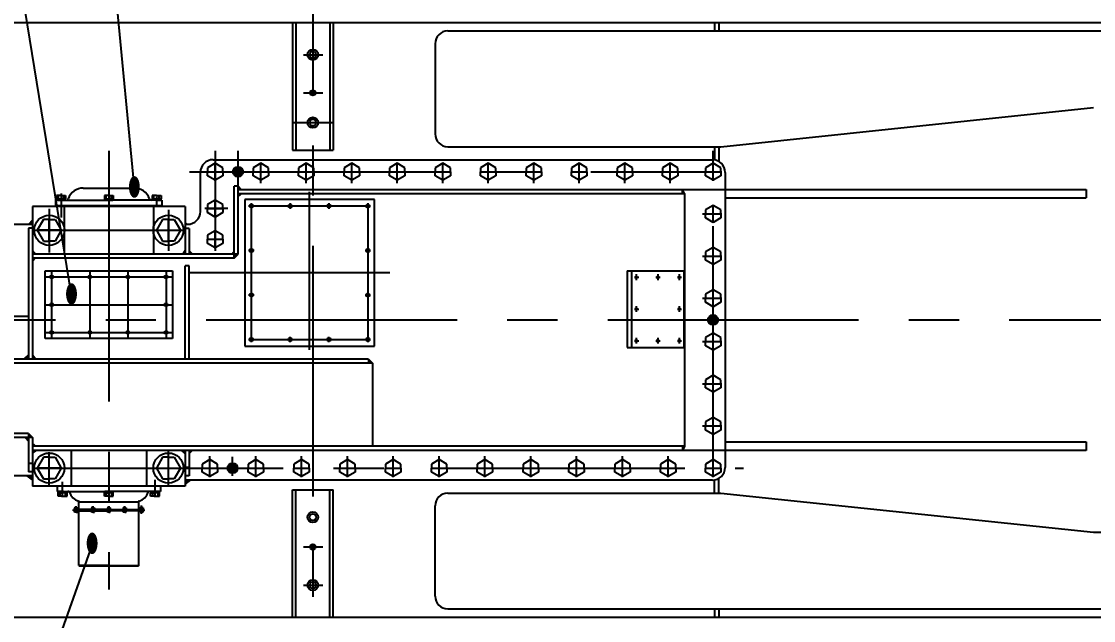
# Model space of a CAD drawing. Header units: millimetres. Extents: x -44903 to -2851, y -697 to 17820.
# Drawn here: x -34604 to -31400, y 6426 to 8217 of the extents above; entities that cross this region are included whole.
import ezdxf
from ezdxf.enums import TextEntityAlignment as Align

# ---------------------------------------------------------------- set-up
doc = ezdxf.new("R2010")
doc.units = ezdxf.units.MM
doc.header["$LTSCALE"] = 600
doc.linetypes.add('G', pattern=[2, 1.25, -0.25, 0.25, -0.25])
for name, color, linetype in [('01', 7, 'Continuous'), ('02', 1, 'Continuous'), ('05', 142, 'G'), ('08', 1, 'Continuous')]:
    doc.layers.add(name, color=color, linetype=linetype)
doc.styles.get("Standard").update_dxf_attribs({"font": 'isocp', "width": 0.707, "bigfont": 'intecad.shx'})
doc.dimstyles.new('INTE', dxfattribs={"dimscale": 60, "dimtxt": 3.5, "dimasz": 3, "dimexe": 3, "dimexo": 0, "dimgap": 1, "dimtad": 1, "dimdec": 3, "dimdsep": 46, "dimtxsty": 'Standard', "dimcen": 0, "dimclrd": 1, "dimclre": 1, "dimclrt": 3, "dimaunit": 1, "dimadec": 0, "dimazin": 0, "dimtfac": 1, "dimtdec": 3, "dimtmove": 0, "dimatfit": 0, "dimfxl": 1, "dimarcsym": 0})

# ---------------------------------------------------------------- blocks, each defined once
blk = doc.blocks.new('*D92')
at = {"layer": '08', "color": 1, "lineweight": -2}
for p, q in [((-40743.2, 6807.1), (-40743.2, 11299.3)), ((-23065.2, 8334.9), (-23065.2, 11299.3)), ((-40563.2, 11119.3), (-23245.2, 11119.3))]:
    blk.add_line(p, q, dxfattribs=at)
at = {"layer": '08', "color": 1}
for points in [[(-40563.2, 11149.3), (-40563.2, 11089.3), (-40743.2, 11119.3)], [(-23245.2, 11149.3), (-23245.2, 11089.3), (-23065.2, 11119.3)]]:
    blk.add_solid(points, dxfattribs=at)
at = {"layer": 'DEFPOINTS', "color": 0}
for p in [(-23065.2, 11119.3), (-23065.2, 8334.9), (-40743.2, 6807.1)]:
    blk.add_point(p, dxfattribs=at)
at = {"layer": '08', "color": 3, "insert": (-32007.2, 11284.3), "char_height": 210, "attachment_point": 5}
blk.add_mtext('17678%%P0.5', dxfattribs=at)
blk = doc.blocks.new('*U2')
at = {"layer": '01'}
for p, q in [((0, 13.3), (-23, 0)), ((-23, 0), (-23, -12.1)), ((23, 0), (0, 13.3)), ((23, -12.1), (23, 0)), ((-23, -24.3), (-23, -12.1)), ((0, -37.5), (-23, -24.3)), ((23, -24.3), (0, -37.5)), ((23, -12.1), (23, -24.3))]:
    blk.add_line(p, q, dxfattribs=at)
at = {"layer": '05'}
for p, q in [((0, -39.3), (0, 14.7)), ((-24.9, -12.1), (24.3, -12.1))]:
    blk.add_line(p, q, dxfattribs=at)
blk = doc.blocks.new('*U4')
at = {"layer": '01'}
for p, q in [((0, 36), (-32.5, 17.2)), ((32.5, 17.2), (0, 36)), ((-32.5, 17.2), (-32.5, 0)), ((-32.5, -17.2), (-32.5, 0)), ((32.5, 0), (32.5, 17.2)), ((32.5, 0), (32.5, -17.2)), ((0, -36), (-32.5, -17.2)), ((32.5, -17.2), (0, -36))]:
    blk.add_line(p, q, dxfattribs=at)
at = {"layer": '05'}
for p, q in [((0, -37.8), (0, 37.4)), ((-34.4, 0), (33.8, 0))]:
    blk.add_line(p, q, dxfattribs=at)
blk = doc.blocks.new('*U199')
at = {"layer": '01'}
for p, q in [((-12.2, 4.1), (-12.2, 0)), ((0, 4.1), (-12.2, 4.1)), ((-12.2, 0), (0, 0)), ((0, 0), (-2.4, 4.1)), ((0, 4.1), (2.4, 0)), ((0, 4.1), (12.2, 4.1)), ((12.2, 0), (0, 0)), ((12.2, 4.1), (12.2, 0))]:
    blk.add_line(p, q, dxfattribs=at)
at = {"layer": '05'}
blk.add_line((0, 6.2), (0, -2.1), dxfattribs=at)
blk = doc.blocks.new('*U198')
at = {"layer": '01'}
for p, q in [((-12.2, 4.1), (-12.2, 0)), ((0, 4.1), (-12.2, 4.1)), ((-12.2, 0), (0, 0)), ((0, 0), (-2.4, 4.1)), ((0, 4.1), (2.4, 0)), ((0, 4.1), (12.2, 4.1)), ((12.2, 0), (0, 0)), ((12.2, 4.1), (12.2, 0))]:
    blk.add_line(p, q, dxfattribs=at)
at = {"layer": '05'}
blk.add_line((0, 6.2), (0, -2.1), dxfattribs=at)

msp = doc.modelspace()

# ---------------------------------------------------------------- hatches: boundary and pattern name
at = {"layer": '01'}
h = msp.add_hatch(color=256, dxfattribs=at)
h.paths.add_polyline_path([(-33956.8044, 7767.969), (-33971.8044, 7767.969, 0.414213562), (-33956.8044, 7752.969)])
h.paths.add_polyline_path([(-33956.8044, 7782.969, 0.414213562), (-33971.8044, 7767.969), (-33956.8044, 7767.969)])
h.paths.add_polyline_path([(-33956.8044, 7782.969), (-33956.8044, 7767.969), (-33941.8044, 7767.969, 0.414213562)])
h.paths.add_polyline_path([(-33941.8044, 7767.969), (-33956.8044, 7767.969), (-33956.8044, 7752.969, 0.414213562)])
h = msp.add_hatch(color=256, dxfattribs=at)
h.paths.add_polyline_path([(-33956.3044, 7724.969), (-33956.3044, 7714.9305, -0.019252163), (-33955.3044, 7714.969), (-33947.1238, 7714.969)])
h.paths.add_polyline_path([(-33946.6919, 7702.969), (-33956.3044, 7702.969), (-33956.3044, 7695.2087)])
for points in [[(-32627.8044, 7702.969), (-32621.8055, 7702.969), (-32627.8044, 7714.969)], [(-34571.3044, 7623.2304), (-34582.4151, 7610.969), (-34571.3044, 7610.969)], [(-34114.3044, 7616.5278), (-34114.3044, 7610.969), (-34109.5273, 7610.969)], [(-33566.6569, 7207.969), (-33566.6569, 7195.969), (-33554.8852, 7195.969)], [(-32627.8044, 6934.969), (-32627.8044, 6946.969), (-32621.8055, 6946.969)], [(-34586.657, 6858.969), (-34571.3044, 6858.969), (-34571.3044, 6847.099)], [(-34098.9518, 6845.969), (-34114.3044, 6845.969), (-34114.3044, 6834.099)], [(-34432.8044, 6590.9189), (-34430.8044, 6588.9189), (-34430.8044, 6590.9189)], [(-34254.8044, 6588.9189), (-34252.8044, 6590.9189), (-34254.8044, 6590.9189)]]:
    msp.add_hatch(color=256, dxfattribs=at).paths.add_polyline_path(points)
h = msp.add_hatch(color=256, dxfattribs=at)
h.paths.add_polyline_path([(-34562.7824, 7509.969), (-34571.3044, 7509.969), (-34571.3044, 7500.6246)])
h.paths.add_polyline_path([(-34571.3044, 7532.4291), (-34571.3044, 7521.969), (-34562.4904, 7521.969)])
h = msp.add_hatch(color=256, dxfattribs=at)
h.paths.add_polyline_path([(-34114.3044, 7532.8631), (-34121.5062, 7521.969), (-34114.3044, 7521.969)])
h.paths.add_polyline_path([(-34102.3044, 7531.7469), (-34102.3044, 7521.969), (-34092.8389, 7521.969)])
h = msp.add_hatch(color=256, dxfattribs=at)
h.paths.add_polyline_path([(-33968.3044, 7521.969), (-33968.3044, 7509.969), (-33956.3044, 7521.969)])
h.paths.add_polyline_path([(-33968.3044, 7530.0163), (-33974.369, 7521.969), (-33968.3044, 7521.969)])
h = msp.add_hatch(color=256, dxfattribs=at)
h.paths.add_polyline_path([(-32537.062, 7324.969), (-32552.062, 7324.969, 0.414213562), (-32537.062, 7309.969)])
h.paths.add_polyline_path([(-32537.062, 7339.969, 0.414213562), (-32552.062, 7324.969), (-32537.062, 7324.969)])
h.paths.add_polyline_path([(-32537.062, 7339.969), (-32537.062, 7324.969), (-32522.062, 7324.969, 0.414213562)])
h.paths.add_polyline_path([(-32522.062, 7324.969), (-32537.062, 7324.969), (-32537.062, 7309.969, 0.414213562)])
h = msp.add_hatch(color=256, dxfattribs=at)
h.paths.add_polyline_path([(-34583.3044, 7220.3257), (-34596.9858, 7207.969), (-34583.3044, 7207.969)])
h.paths.add_polyline_path([(-34571.3044, 7220.3257), (-34571.3044, 7207.969), (-34560.9942, 7207.969)])
h = msp.add_hatch(color=256, dxfattribs=at)
h.paths.add_polyline_path([(-34583.3044, 6972.969), (-34592.6079, 6972.969), (-34583.3044, 6962.2686)])
h.paths.add_polyline_path([(-34583.3044, 6984.969), (-34583.3044, 6972.969), (-34571.3044, 6972.969)])
h = msp.add_hatch(color=256, dxfattribs=at)
h.paths.add_polyline_path([(-34571.3044, 6934.969), (-34571.3044, 6927.3364), (-34559.7248, 6934.969)])
h.paths.add_polyline_path([(-34571.3044, 6955.4352), (-34571.3044, 6946.969), (-34561.4821, 6946.969)])
h = msp.add_hatch(color=256, dxfattribs=at)
h.paths.add_polyline_path([(-34114.3044, 6934.969), (-34125.5331, 6934.969), (-34114.3044, 6924.7776)])
h.paths.add_polyline_path([(-34094.1674, 6934.969), (-34102.3044, 6934.969), (-34102.3044, 6925.0652)])
h = msp.add_hatch(color=256, dxfattribs=at)
h.paths.add_polyline_path([(-33973.062, 6881.7675), (-33988.062, 6881.7675, 0.414213562), (-33973.062, 6866.7675)])
h.paths.add_polyline_path([(-33973.062, 6896.7675, 0.414213562), (-33988.062, 6881.7675), (-33973.062, 6881.7675)])
h.paths.add_polyline_path([(-33973.062, 6896.7675), (-33973.062, 6881.7675), (-33958.062, 6881.7675, 0.414213562)])
h.paths.add_polyline_path([(-33958.062, 6881.7675), (-33973.062, 6881.7675), (-33973.062, 6866.7675, 0.414213562)])
h = msp.add_hatch(color=256, dxfattribs=at)
h.paths.add_polyline_path([(-34434.4536, 6758.4953), (-34432.8044, 6760.1682), (-34432.8044, 6758.4953)])
h.paths.add_polyline_path([(-34434.5321, 6754.4953), (-34432.8044, 6754.4953), (-34432.8044, 6753.0375)])
h = msp.add_hatch(color=256, dxfattribs=at)
h.paths.add_polyline_path([(-34251.1553, 6758.4953), (-34252.8044, 6760.1682), (-34252.8044, 6758.4953)])
h.paths.add_polyline_path([(-34251.0767, 6754.4953), (-34252.8044, 6754.4953), (-34252.8044, 6753.0375)])

# ---------------------------------------------------------------- linework, layer by layer
for p, q in [((-34419.1044, 7719.3864), (-34266.5044, 7719.3864)), ((-34501.5544, 7664.9864), (-34501.5544, 7682.9864)), ((-34501.5544, 7682.9864), (-34470.1558, 7682.9864)), ((-34501.5544, 7682.9864), (-34342.8044, 7682.9864)), ((-34501.5544, 7666.9864), (-34184.0544, 7666.9864)), ((-34184.0544, 7682.9864), (-34342.8044, 7682.9864))]:
    msp.add_line(p, q)
for centre, radius, start, end in [((-34419.1044, 7671.8864), 47.5, 90, 160.9783186), ((-34266.5044, 7671.8864), 47.5, 19.0216814, 90), ((-34470.1558, 7689.4864), 6.5, 270, 340.9783186), ((-34215.4531, 7689.4864), 6.5, 199.0216814, 270)]:
    msp.add_arc(centre, radius, start, end)
at = {"layer": '01', "color": 7, "linetype": 'Continuous'}
for p, q in [((-35547.9544, 8213.969), (-26800.2044, 8213.969)), ((-33784.2044, 8213.969), (-33784.2044, 7832.969)), ((-33682.2044, 8213.969), (-33682.2044, 7832.969)), ((-33672.7044, 8213.969), (-33672.7044, 7832.969)), ((-33329.53, 8188.969), (-26800.2044, 8188.969)), ((-32532.7044, 7842.969), (-32532.7044, 7803.3915)), ((-32621.8055, 7702.969), (-32621.8055, 6946.969)), ((-31422.3044, 7714.969), (-31422.3044, 7689.969)), ((-34571.3044, 7663.969), (-34571.3044, 7207.969)), ((-34184.0544, 7682.9864), (-34184.0544, 7663.969)), ((-34114.3044, 7663.969), (-34114.3044, 7521.969)), ((-32500.8044, 7689.969), (-31422.3044, 7689.969)), ((-34102.3044, 7597.969), (-34102.3044, 7521.969)), ((-32793.4753, 7471.969), (-32793.4753, 7242.969)), ((-32780.7942, 7471.969), (-32780.7942, 7242.969)), ((-32623.8169, 7471.969), (-32623.8169, 7242.969)), ((-34571.3044, 6972.969), (-35498.8044, 6972.969)), ((-34583.3044, 6984.969), (-35485.8044, 6984.969)), ((-34583.3044, 6984.969), (-34583.3044, 6870.969)), ((-34571.3044, 6972.969), (-34571.3044, 6827.969)), ((-32500.8044, 6959.969), (-31421.8044, 6959.969)), ((-31421.8044, 6959.969), (-31421.8044, 6934.969)), ((-31421.8044, 6934.969), (-34571.3044, 6934.969)), ((-34114.3044, 6934.969), (-34114.3044, 6827.969)), ((-34102.3044, 6934.969), (-34102.3044, 6858.969)), ((-34571.3044, 6895.969), (-34583.3044, 6895.969)), ((-34571.3044, 6870.969), (-34583.3044, 6870.969)), ((-34114.3044, 6827.969), (-34571.3044, 6827.969)), ((-32532.7044, 6806.969), (-32532.7044, 6846.5465)), ((-33784.2044, 6435.969), (-33784.2044, 6816.969)), ((-33682.2044, 6435.969), (-33682.2044, 6816.969)), ((-34432.8044, 6781.4953), (-34252.8044, 6781.4953)), ((-34342.8044, 6758.4953), (-34236.8044, 6758.4953)), ((-34236.8044, 6756.4953), (-34342.8044, 6756.4953)), ((-34236.8044, 6754.4953), (-34342.8044, 6754.4953)), ((-31399.7227, 6689.969), (-27849.5659, 6689.969)), ((-33329.53, 6460.969), (-26801.0058, 6460.969)), ((-32532.7044, 6460.969), (-32532.7044, 6435.969)), ((-32519.7044, 6460.969), (-32519.7044, 6435.969)), ((-35547.9544, 6435.969), (-26800.2044, 6435.969))]:
    msp.add_line(p, q, dxfattribs=at)
at = {"layer": '01'}
for p, q in [((-33793.7044, 8213.969), (-33793.7044, 7832.969)), ((-32532.7044, 8213.969), (-32532.7044, 8188.969)), ((-32519.7044, 8213.969), (-32519.7044, 8188.969)), ((-33367.53, 8150.969), (-33367.53, 7880.969)), ((-32513.7227, 7842.969), (-31399.7227, 7959.969)), ((-33793.7044, 7832.969), (-33672.7044, 7832.969)), ((-33329.53, 7842.969), (-32513.7227, 7842.969)), ((-32519.7044, 7842.969), (-32519.7044, 7798.5242)), ((-34031.3044, 7803.969), (-32538.8044, 7803.969)), ((-34069.3044, 7648.969), (-34069.3044, 7765.969)), ((-32500.8044, 7765.969), (-32500.8044, 6883.969)), ((-33968.3044, 7509.969), (-33968.3044, 7724.969)), ((-33956.3044, 7724.969), (-33968.3044, 7724.969)), ((-33956.3044, 7521.969), (-33956.3044, 7724.969)), ((-33956.3044, 7724.969), (-33947.1238, 7714.969)), ((-34499.0794, 7697.0864), (-34499.0794, 7687.0864)), ((-34485.7044, 7697.0864), (-34499.0794, 7697.0864)), ((-34493.7044, 7687.0864), (-34493.7044, 7697.0864)), ((-34485.7044, 7697.0864), (-34472.3294, 7697.0864)), ((-34477.7044, 7687.0864), (-34477.7044, 7697.0864)), ((-34472.3294, 7697.0864), (-34472.3294, 7687.0864)), ((-34355.8894, 7697.0864), (-34355.8894, 7687.0864)), ((-34342.8044, 7697.0864), (-34355.8894, 7697.0864)), ((-34350.8044, 7687.0864), (-34350.8044, 7697.0864)), ((-34350.8044, 7687.0864), (-34350.8044, 7697.0864)), ((-34342.8044, 7697.0864), (-34329.7194, 7697.0864)), ((-34334.8044, 7687.0864), (-34334.8044, 7697.0864)), ((-34334.8044, 7687.0864), (-34334.8044, 7697.0864)), ((-34329.7194, 7697.0864), (-34329.7194, 7687.0864)), ((-34212.9894, 7697.0864), (-34212.9894, 7687.0864)), ((-34199.9044, 7697.0864), (-34212.9894, 7697.0864)), ((-34207.9044, 7687.0864), (-34207.9044, 7697.0864)), ((-34207.9044, 7687.0864), (-34207.9044, 7697.0864)), ((-34199.9044, 7697.0864), (-34186.8194, 7697.0864)), ((-34191.9044, 7687.0864), (-34191.9044, 7697.0864)), ((-34191.9044, 7687.0864), (-34191.9044, 7697.0864)), ((-34186.8194, 7697.0864), (-34186.8194, 7687.0864)), ((-33956.3044, 7702.969), (-32621.8055, 7702.969)), ((-33946.6919, 7702.969), (-33956.3044, 7695.2087)), ((-33955.3044, 7714.969), (-31422.3044, 7714.969)), ((-32621.8055, 7702.969), (-32627.8044, 7714.969)), ((-32627.8044, 7702.969), (-32627.8044, 7714.969)), ((-34114.3044, 7663.969), (-34571.3044, 7663.969)), ((-34499.0794, 7687.0864), (-34485.7044, 7687.0864)), ((-34472.3294, 7687.0864), (-34485.7044, 7687.0864)), ((-34476.2211, 7663.969), (-34476.2211, 7521.969)), ((-34355.8894, 7687.0864), (-34342.8044, 7687.0864)), ((-34329.7194, 7687.0864), (-34342.8044, 7687.0864)), ((-34212.9894, 7687.0864), (-34199.9044, 7687.0864)), ((-34209.3878, 7663.969), (-34209.3878, 7521.969)), ((-34186.8194, 7687.0864), (-34199.9044, 7687.0864)), ((-33936.3044, 7684.969), (-33936.3044, 7246.969)), ((-33549.3044, 7684.969), (-33936.3044, 7684.969)), ((-33549.3044, 7246.969), (-33549.3044, 7684.969)), ((-34641.3044, 7610.969), (-34571.3044, 7610.969)), ((-34583.3044, 7598.969), (-34583.3044, 7207.969)), ((-34571.3044, 7598.969), (-34583.3044, 7598.969)), ((-34582.4151, 7610.969), (-34571.3044, 7623.2304)), ((-34114.3044, 7616.5278), (-34109.5273, 7610.969)), ((-34114.3044, 7610.969), (-34107.3044, 7610.969)), ((-34102.3044, 7597.969), (-34114.3044, 7597.969)), ((-34571.3044, 7532.4291), (-34562.4904, 7521.969)), ((-34114.3044, 7532.8631), (-34121.5062, 7521.969)), ((-34102.3044, 7531.7469), (-34092.8389, 7521.969)), ((-33956.3044, 7521.969), (-34571.3044, 7521.969)), ((-33968.3044, 7509.969), (-34571.3044, 7509.969)), ((-34562.7824, 7509.969), (-34571.3044, 7500.6246)), ((-33968.3044, 7530.0163), (-33974.369, 7521.969)), ((-33968.3044, 7509.969), (-33956.3044, 7521.969)), ((-34533.3044, 7471.969), (-34152.3044, 7471.969)), ((-34533.3044, 7268.969), (-34533.3044, 7471.969)), ((-34152.3044, 7471.969), (-34152.3044, 7268.969)), ((-34114.3044, 7207.969), (-34114.3044, 7486.969)), ((-34102.3044, 7486.969), (-34114.3044, 7486.969)), ((-34102.3044, 7207.969), (-34102.3044, 7486.969)), ((-32793.4753, 7471.969), (-32623.8169, 7471.969)), ((-34583.3044, 7334.969), (-35498.8044, 7334.969)), ((-34152.3044, 7268.969), (-34533.3044, 7268.969)), ((-33936.3044, 7246.969), (-33549.3044, 7246.969)), ((-32793.4753, 7242.969), (-32623.8169, 7242.969)), ((-34583.3044, 7220.3257), (-34596.9858, 7207.969)), ((-34571.3044, 7220.3257), (-34560.9942, 7207.969)), ((-33566.6569, 7207.969), (-35498.8044, 7207.969)), ((-33554.8852, 7195.969), (-35485.8044, 7195.969)), ((-33566.6569, 7207.969), (-33566.6569, 7195.969)), ((-33566.6569, 7207.969), (-33554.8852, 7195.969)), ((-33554.8852, 7195.969), (-33554.8852, 6946.969)), ((-34592.6079, 6972.969), (-34583.3044, 6962.2686)), ((-34583.3044, 6984.969), (-34571.3044, 6972.969)), ((-34561.4821, 6946.969), (-34571.3044, 6955.4352)), ((-32621.8055, 6946.969), (-34571.3044, 6946.969)), ((-34559.7248, 6934.969), (-34571.3044, 6927.3364)), ((-34455.4588, 6934.969), (-34455.4588, 6827.969)), ((-34230.1501, 6934.969), (-34230.1501, 6827.969)), ((-34114.3044, 6924.7776), (-34125.5331, 6934.969)), ((-34102.3044, 6925.0652), (-34094.1674, 6934.969)), ((-32621.8055, 6946.969), (-32627.8044, 6934.969)), ((-32627.8044, 6946.969), (-32627.8044, 6934.969)), ((-34571.3044, 6858.969), (-35498.8044, 6858.969)), ((-34571.3044, 6847.099), (-34586.657, 6858.969)), ((-34102.3044, 6883.969), (-34114.3044, 6883.969)), ((-34102.3044, 6858.969), (-34114.3044, 6858.969)), ((-34496.8044, 6827.969), (-34496.8044, 6812.369)), ((-34188.8044, 6827.969), (-34188.8044, 6812.369)), ((-32538.8044, 6845.969), (-34114.3044, 6845.969)), ((-34114.3044, 6834.099), (-34098.9518, 6845.969)), ((-32519.7044, 6806.969), (-32519.7044, 6851.4138)), ((-34496.8044, 6812.369), (-34342.8044, 6812.369)), ((-34494.2704, 6808.269), (-34480.8954, 6808.269)), ((-34494.2704, 6798.269), (-34494.2704, 6808.269)), ((-34480.8954, 6798.269), (-34494.2704, 6798.269)), ((-34488.8954, 6808.269), (-34488.8954, 6798.269)), ((-34467.5204, 6808.269), (-34480.8954, 6808.269)), ((-34480.8954, 6798.269), (-34467.5204, 6798.269)), ((-34472.8954, 6808.269), (-34472.8954, 6798.269)), ((-34467.5204, 6798.269), (-34467.5204, 6808.269)), ((-34356.1884, 6798.269), (-34356.1884, 6808.269)), ((-34356.1884, 6808.269), (-34342.8134, 6808.269)), ((-34342.8134, 6798.269), (-34356.1884, 6798.269)), ((-34350.8134, 6808.269), (-34350.8134, 6798.269)), ((-34329.4384, 6808.269), (-34342.8134, 6808.269)), ((-34342.8134, 6798.269), (-34329.4384, 6798.269)), ((-34188.8044, 6812.369), (-34342.8044, 6812.369)), ((-34334.8134, 6808.269), (-34334.8134, 6798.269)), ((-34329.4384, 6798.269), (-34329.4384, 6808.269)), ((-34218.0884, 6808.269), (-34204.7134, 6808.269)), ((-34218.0884, 6798.269), (-34218.0884, 6808.269)), ((-34204.7134, 6798.269), (-34218.0884, 6798.269)), ((-34212.7134, 6808.269), (-34212.7134, 6798.269)), ((-34191.3384, 6808.269), (-34204.7134, 6808.269)), ((-34204.7134, 6798.269), (-34191.3384, 6798.269)), ((-34196.7134, 6808.269), (-34196.7134, 6798.269)), ((-34191.3384, 6798.269), (-34191.3384, 6808.269)), ((-33793.7044, 6435.969), (-33793.7044, 6816.969)), ((-33793.7044, 6816.969), (-33672.7044, 6816.969)), ((-33672.7044, 6435.969), (-33672.7044, 6816.969)), ((-33329.53, 6806.969), (-32513.7227, 6806.969)), ((-32513.7227, 6806.969), (-31399.7227, 6689.969)), ((-34445.1994, 6763.1953), (-34445.1994, 6758.4953)), ((-34440.8044, 6763.1953), (-34445.1994, 6763.1953)), ((-34443.3044, 6758.4953), (-34443.3044, 6765.1953)), ((-34443.3044, 6765.1953), (-34440.8044, 6765.1953)), ((-34443.3044, 6763.1953), (-34443.3044, 6758.4953)), ((-34438.3044, 6765.1953), (-34440.8044, 6765.1953)), ((-34440.8044, 6763.1953), (-34436.4094, 6763.1953)), ((-34438.3044, 6758.4953), (-34438.3044, 6765.1953)), ((-34438.3044, 6763.1953), (-34438.3044, 6758.4953)), ((-34436.4094, 6763.1953), (-34436.4094, 6758.4953)), ((-34432.8044, 6590.9189), (-34432.8044, 6781.4953)), ((-34394.6437, 6763.1953), (-34394.6437, 6758.4953)), ((-34390.2487, 6763.1953), (-34394.6437, 6763.1953)), ((-34392.7487, 6758.4953), (-34392.7487, 6765.1953)), ((-34392.7487, 6765.1953), (-34390.2487, 6765.1953)), ((-34392.7487, 6763.1953), (-34392.7487, 6758.4953)), ((-34387.7487, 6765.1953), (-34390.2487, 6765.1953)), ((-34390.2487, 6763.1953), (-34385.8537, 6763.1953)), ((-34387.7487, 6758.4953), (-34387.7487, 6765.1953)), ((-34387.7487, 6763.1953), (-34387.7487, 6758.4953)), ((-34385.8537, 6763.1953), (-34385.8537, 6758.4953)), ((-34342.8044, 6763.1953), (-34347.1994, 6763.1953)), ((-34347.1994, 6763.1953), (-34347.1994, 6758.4953)), ((-34345.3044, 6765.1953), (-34342.8044, 6765.1953)), ((-34345.3044, 6758.4953), (-34345.3044, 6765.1953)), ((-34345.3044, 6763.1953), (-34345.3044, 6758.4953)), ((-34340.3044, 6765.1953), (-34342.8044, 6765.1953)), ((-34342.8044, 6763.1953), (-34338.4094, 6763.1953)), ((-34340.3044, 6758.4953), (-34340.3044, 6765.1953)), ((-34340.3044, 6763.1953), (-34340.3044, 6758.4953)), ((-34338.4094, 6763.1953), (-34338.4094, 6758.4953)), ((-34295.3602, 6763.1953), (-34299.7552, 6763.1953)), ((-34299.7552, 6763.1953), (-34299.7552, 6758.4953)), ((-34297.8602, 6765.1953), (-34295.3602, 6765.1953)), ((-34297.8602, 6758.4953), (-34297.8602, 6765.1953)), ((-34297.8602, 6763.1953), (-34297.8602, 6758.4953)), ((-34292.8602, 6765.1953), (-34295.3602, 6765.1953)), ((-34295.3602, 6763.1953), (-34290.9652, 6763.1953)), ((-34292.8602, 6758.4953), (-34292.8602, 6765.1953)), ((-34292.8602, 6763.1953), (-34292.8602, 6758.4953)), ((-34290.9652, 6763.1953), (-34290.9652, 6758.4953)), ((-34252.8044, 6590.9189), (-34252.8044, 6781.4953)), ((-34249.1994, 6763.1953), (-34249.1994, 6758.4953)), ((-34240.4094, 6763.1953), (-34249.1994, 6763.1953)), ((-34247.3044, 6758.4953), (-34247.3044, 6765.1953)), ((-34247.3044, 6765.1953), (-34242.3044, 6765.1953)), ((-34247.3044, 6763.1953), (-34247.3044, 6758.4953)), ((-34242.3044, 6758.4953), (-34242.3044, 6765.1953)), ((-34242.3044, 6763.1953), (-34242.3044, 6758.4953)), ((-34240.4094, 6763.1953), (-34240.4094, 6758.4953)), ((-33367.53, 6498.969), (-33367.53, 6768.969)), ((-34448.8044, 6754.4953), (-34448.8044, 6758.4953)), ((-34342.8044, 6758.4953), (-34448.8044, 6758.4953)), ((-34448.8044, 6756.4953), (-34342.8044, 6756.4953)), ((-34448.8044, 6754.4953), (-34342.8044, 6754.4953)), ((-34445.1994, 6758.4953), (-34440.8044, 6758.4953)), ((-34445.1994, 6758.4953), (-34440.8044, 6758.4953)), ((-34445.1994, 6749.6953), (-34445.1994, 6753.1953)), ((-34445.1994, 6753.1953), (-34440.8044, 6753.1953)), ((-34440.8044, 6749.6953), (-34445.1994, 6749.6953)), ((-34444.6544, 6754.4953), (-34440.8044, 6754.4953)), ((-34444.6544, 6753.1953), (-34444.6544, 6754.4953)), ((-34440.8044, 6753.1953), (-34444.6544, 6753.1953)), ((-34444.6344, 6753.1953), (-34440.8044, 6753.1953)), ((-34443.3044, 6753.1953), (-34443.3044, 6749.6953)), ((-34442.8044, 6753.1953), (-34442.8044, 6754.4953)), ((-34440.8044, 6754.4953), (-34441.555, 6753.1953)), ((-34436.4094, 6758.4953), (-34440.8044, 6758.4953)), ((-34436.4094, 6758.4953), (-34440.8044, 6758.4953)), ((-34436.9544, 6754.4953), (-34440.8044, 6754.4953)), ((-34436.9744, 6753.1953), (-34440.8044, 6753.1953)), ((-34440.8044, 6753.1953), (-34436.9544, 6753.1953)), ((-34436.4094, 6753.1953), (-34440.8044, 6753.1953)), ((-34440.8044, 6749.6953), (-34436.4094, 6749.6953)), ((-34438.8044, 6753.1953), (-34438.8044, 6754.4953)), ((-34438.3044, 6753.1953), (-34438.3044, 6749.6953)), ((-34436.9544, 6753.1953), (-34436.9544, 6754.4953)), ((-34436.4094, 6749.6953), (-34436.4094, 6753.1953)), ((-34434.5321, 6754.4953), (-34432.8044, 6753.0375)), ((-34432.8044, 6760.1682), (-34434.4536, 6758.4953)), ((-34394.6437, 6758.4953), (-34390.2487, 6758.4953)), ((-34394.6437, 6758.4953), (-34390.2487, 6758.4953)), ((-34394.6437, 6749.6953), (-34394.6437, 6753.1953)), ((-34394.6437, 6753.1953), (-34390.2487, 6753.1953)), ((-34390.2487, 6749.6953), (-34394.6437, 6749.6953)), ((-34394.0987, 6754.4953), (-34390.2487, 6754.4953)), ((-34394.0987, 6753.1953), (-34394.0987, 6754.4953)), ((-34390.2487, 6753.1953), (-34394.0987, 6753.1953)), ((-34394.0787, 6753.1953), (-34390.2487, 6753.1953)), ((-34392.7487, 6753.1953), (-34392.7487, 6749.6953)), ((-34392.2487, 6753.1953), (-34392.2487, 6754.4953)), ((-34385.8537, 6758.4953), (-34390.2487, 6758.4953)), ((-34385.8537, 6758.4953), (-34390.2487, 6758.4953)), ((-34386.3987, 6754.4953), (-34390.2487, 6754.4953)), ((-34390.2487, 6754.4953), (-34389.4981, 6753.1953)), ((-34386.4187, 6753.1953), (-34390.2487, 6753.1953)), ((-34390.2487, 6753.1953), (-34386.3987, 6753.1953)), ((-34385.8537, 6753.1953), (-34390.2487, 6753.1953)), ((-34390.2487, 6749.6953), (-34385.8537, 6749.6953)), ((-34388.2487, 6753.1953), (-34388.2487, 6754.4953)), ((-34387.7487, 6753.1953), (-34387.7487, 6749.6953)), ((-34386.3987, 6753.1953), (-34386.3987, 6754.4953)), ((-34385.8537, 6749.6953), (-34385.8537, 6753.1953)), ((-34347.1994, 6758.4953), (-34342.8044, 6758.4953)), ((-34347.1994, 6758.4953), (-34342.8044, 6758.4953)), ((-34347.1994, 6753.1953), (-34342.8044, 6753.1953)), ((-34347.1994, 6749.6953), (-34347.1994, 6753.1953)), ((-34342.8044, 6749.6953), (-34347.1994, 6749.6953)), ((-34346.6544, 6753.1953), (-34346.6544, 6754.4953)), ((-34346.6544, 6754.4953), (-34342.8044, 6754.4953)), ((-34342.8044, 6753.1953), (-34346.6544, 6753.1953)), ((-34346.6344, 6753.1953), (-34342.8044, 6753.1953)), ((-34345.3044, 6753.1953), (-34345.3044, 6749.6953)), ((-34344.8044, 6753.1953), (-34344.8044, 6754.4953)), ((-34342.8044, 6754.4953), (-34343.555, 6753.1953)), ((-34338.4094, 6758.4953), (-34342.8044, 6758.4953)), ((-34338.4094, 6758.4953), (-34342.8044, 6758.4953)), ((-34338.9544, 6754.4953), (-34342.8044, 6754.4953)), ((-34338.4094, 6753.1953), (-34342.8044, 6753.1953)), ((-34342.8044, 6753.1953), (-34338.9544, 6753.1953)), ((-34338.9744, 6753.1953), (-34342.8044, 6753.1953)), ((-34342.8044, 6749.6953), (-34338.4094, 6749.6953)), ((-34340.8044, 6753.1953), (-34340.8044, 6754.4953)), ((-34340.3044, 6753.1953), (-34340.3044, 6749.6953)), ((-34338.9544, 6753.1953), (-34338.9544, 6754.4953)), ((-34338.4094, 6749.6953), (-34338.4094, 6753.1953)), ((-34299.7552, 6758.4953), (-34295.3602, 6758.4953)), ((-34299.7552, 6758.4953), (-34295.3602, 6758.4953)), ((-34299.7552, 6753.1953), (-34295.3602, 6753.1953)), ((-34299.7552, 6749.6953), (-34299.7552, 6753.1953)), ((-34295.3602, 6749.6953), (-34299.7552, 6749.6953)), ((-34299.2102, 6753.1953), (-34299.2102, 6754.4953)), ((-34299.2102, 6754.4953), (-34295.3602, 6754.4953)), ((-34295.3602, 6753.1953), (-34299.2102, 6753.1953)), ((-34299.1902, 6753.1953), (-34295.3602, 6753.1953)), ((-34297.8602, 6753.1953), (-34297.8602, 6749.6953)), ((-34297.3602, 6753.1953), (-34297.3602, 6754.4953)), ((-34295.3602, 6754.4953), (-34296.1107, 6753.1953)), ((-34290.9652, 6758.4953), (-34295.3602, 6758.4953)), ((-34290.9652, 6758.4953), (-34295.3602, 6758.4953)), ((-34291.5102, 6754.4953), (-34295.3602, 6754.4953)), ((-34290.9652, 6753.1953), (-34295.3602, 6753.1953)), ((-34295.3602, 6753.1953), (-34291.5102, 6753.1953)), ((-34291.5302, 6753.1953), (-34295.3602, 6753.1953)), ((-34295.3602, 6749.6953), (-34290.9652, 6749.6953)), ((-34293.3602, 6753.1953), (-34293.3602, 6754.4953)), ((-34292.8602, 6753.1953), (-34292.8602, 6749.6953)), ((-34291.5102, 6753.1953), (-34291.5102, 6754.4953)), ((-34290.9652, 6749.6953), (-34290.9652, 6753.1953)), ((-34252.8044, 6760.1682), (-34251.1553, 6758.4953)), ((-34251.0767, 6754.4953), (-34252.8044, 6753.0375)), ((-34249.1994, 6749.6953), (-34249.1994, 6753.1953)), ((-34249.1994, 6753.1953), (-34240.4094, 6753.1953)), ((-34240.4094, 6749.6953), (-34249.1994, 6749.6953)), ((-34248.6544, 6753.1953), (-34248.6544, 6754.4953)), ((-34247.3044, 6753.1953), (-34247.3044, 6749.6953)), ((-34246.8044, 6753.1953), (-34246.8044, 6754.4953)), ((-34244.8044, 6753.1953), (-34245.555, 6754.4953)), ((-34244.8044, 6754.4953), (-34244.0539, 6753.1953)), ((-34242.8044, 6753.1953), (-34242.8044, 6754.4953)), ((-34242.3044, 6753.1953), (-34242.3044, 6749.6953)), ((-34240.9544, 6753.1953), (-34240.9544, 6754.4953)), ((-34240.4094, 6749.6953), (-34240.4094, 6753.1953)), ((-34236.8044, 6754.4953), (-34236.8044, 6758.4953)), ((-34342.8044, 6590.9189), (-34432.8044, 6590.9189)), ((-34432.8044, 6590.9189), (-34430.8044, 6588.9189)), ((-34254.8044, 6588.9189), (-34430.8044, 6588.9189)), ((-34342.8044, 6590.9189), (-34252.8044, 6590.9189)), ((-34252.8044, 6590.9189), (-34254.8044, 6588.9189))]:
    msp.add_line(p, q, dxfattribs=at)
at = {"layer": '01', "color": 7, "linetype": 'Continuous'}
for centre, radius in [((-33733.2044, 8117.969), 16.0239), ((-33733.2044, 8117.969), 10), ((-33733.2044, 8003.969), 8.0119), ((-33733.2044, 8003.969), 5), ((-33733.2044, 7914.969), 16.0239), ((-33733.2044, 7914.969), 10), ((-33916.8044, 7665.469), 5.2038), ((-33800.8044, 7665.469), 5.2038), ((-33684.8044, 7665.469), 5.2038), ((-33568.8044, 7665.469), 5.2038), ((-34520.8044, 7592.969), 45), ((-34164.8044, 7592.969), 45), ((-33916.8044, 7532.469), 5.2038), ((-33568.8044, 7532.469), 5.2038), ((-33916.8044, 7399.469), 5.2038), ((-33568.8044, 7399.469), 5.2038), ((-33916.8044, 7266.469), 5.2038), ((-33800.8044, 7266.469), 5.2038), ((-33684.8044, 7266.469), 5.2038), ((-33568.8044, 7266.469), 5.2038), ((-34520.8044, 6881.969), 45), ((-34164.8044, 6881.969), 45), ((-33733.2044, 6734.969), 16.0239), ((-33733.2044, 6734.969), 10), ((-33733.2044, 6645.969), 8.0119), ((-33733.2044, 6645.969), 5), ((-33733.2044, 6531.969), 16.0239), ((-33733.2044, 6531.969), 10)]:
    msp.add_circle(centre, radius, dxfattribs=at)
at = {"layer": '01'}
for centre, radius in [((-33956.8044, 7767.969), 15), ((-34513.8044, 7453.469), 4.5), ((-34399.8044, 7453.469), 4.5), ((-34285.8044, 7453.469), 4.5), ((-34171.8044, 7453.469), 4.5), ((-34513.8044, 7370.469), 4.5), ((-34171.8044, 7370.469), 4.5), ((-32537.062, 7324.969), 15), ((-34513.8044, 7287.469), 4.5), ((-34399.8044, 7287.469), 4.5), ((-34285.8044, 7287.469), 4.5), ((-34171.8044, 7287.469), 4.5), ((-33973.062, 6881.7675), 15)]:
    msp.add_circle(centre, radius, dxfattribs=at)
for centre, radius, start, end in [((-33329.53, 8150.969), 38, 90, 180), ((-33329.53, 7880.969), 38, 180, 270), ((-34031.3044, 7765.969), 38, 90, 180), ((-32538.8044, 7765.969), 38, 0, 90), ((-34107.3044, 7648.969), 38, 270, 0), ((-32538.8044, 6883.969), 38, 270, 0), ((-34464.9864, 6807.869), 4.5, 20.5497405, 90), ((-34419.1044, 6825.069), 44.5, 200.5497405, 251.775259), ((-34266.5044, 6825.069), 44.5, 288.224741, 339.4502595), ((-34220.6224, 6807.869), 4.5, 90, 159.4502595), ((-33329.53, 6768.969), 38, 90, 180), ((-34435.0544, 6776.6273), 6.5, 48.4969473, 71.775259), ((-34250.5544, 6776.6273), 6.5, 108.224741, 131.5030527), ((-33329.53, 6498.969), 38, 180, 270)]:
    msp.add_arc(centre, radius, start, end, dxfattribs=at)
at = {"layer": '01', "color": 7, "linetype": 'Continuous'}
for centre in [(-32766.4884, 7452.469), (-32702.3055, 7452.469), (-32638.1227, 7452.469), (-32766.4884, 7357.469), (-32638.1227, 7357.469), (-32766.4884, 7262.469), (-32702.3055, 7262.469), (-32638.1227, 7262.469)]:
    msp.add_ellipse(centre, major_axis=(0, -3.7987), ratio=0.551995749, dxfattribs=at)
at = {"layer": '02'}
for p, q in [((-34454.3832, 7399.3084), (-35112.4111, 11445.3356)), ((-34266.5044, 7719.3864), (-34618.9522, 11445.3356)), ((-34442.3044, 6765.1953), (-34442.3044, 6763.1953)), ((-34439.3044, 6765.1953), (-34439.3044, 6763.1953)), ((-34391.7487, 6765.1953), (-34391.7487, 6763.1953)), ((-34388.7487, 6765.1953), (-34388.7487, 6763.1953)), ((-34344.3044, 6765.1953), (-34344.3044, 6763.1953)), ((-34341.3044, 6765.1953), (-34341.3044, 6763.1953)), ((-34296.8602, 6765.1953), (-34296.8602, 6763.1953)), ((-34293.8602, 6765.1953), (-34293.8602, 6763.1953)), ((-34246.3044, 6765.1953), (-34246.3044, 6763.1953)), ((-34243.3044, 6765.1953), (-34243.3044, 6763.1953)), ((-34392.7037, 6653.8634), (-35053.3967, 4790.377))]:
    msp.add_line(p, q, dxfattribs=at)
at = {"layer": '05'}
for p, q in [((-33733.2044, 14746.9535), (-33733.2044, 4103.6544)), ((-33761.3961, 8117.969), (-33703.5188, 8117.969)), ((-33761.3961, 8003.969), (-33703.5188, 8003.969)), ((-33789.5877, 7914.969), (-33673.8332, 7914.969)), ((-34342.8044, 7830.6084), (-34342.8044, 6518.4936)), ((-34024.8044, 7830.6084), (-34024.8044, 7531.6322)), ((-33956.8044, 7830.6084), (-33956.8044, 7531.6322)), ((-32536.8044, 6855.2487), (-32536.8044, 7830.5053)), ((-33888.8044, 7734.2652), (-33888.8044, 7796.0622)), ((-33752.8044, 7734.2652), (-33752.8044, 7796.0622)), ((-33616.8044, 7734.2652), (-33616.8044, 7796.0622)), ((-33480.8044, 7734.2652), (-33480.8044, 7796.0622)), ((-33344.8044, 7734.2652), (-33344.8044, 7796.0622)), ((-33208.8044, 7734.2652), (-33208.8044, 7796.0622)), ((-33072.8044, 7734.2652), (-33072.8044, 7796.0622)), ((-32936.8044, 7734.2652), (-32936.8044, 7796.0622)), ((-32800.8044, 7734.2652), (-32800.8044, 7796.0622)), ((-32664.8044, 7734.2652), (-32664.8044, 7796.0622)), ((-34101.9, 7767.969), (-32510.7044, 7767.969)), ((-33743.9142, 7708.0512), (-33743.9142, 7235.9864)), ((-33560.5123, 7665.469), (-33925.0966, 7665.469)), ((-33916.8044, 7258.1769), (-33916.8044, 7673.7611)), ((-33800.8044, 7673.7611), (-33800.8044, 7657.1769)), ((-33684.8044, 7673.7611), (-33684.8044, 7657.1769)), ((-33568.8044, 7673.7611), (-33568.8044, 7258.1769)), ((-34520.8044, 7656.953), (-34520.8044, 7526.3766)), ((-34164.8044, 7654.0666), (-34164.8044, 7532.0377)), ((-33986.9546, 7657.969), (-34055.4489, 7657.969)), ((-32568.3059, 7641.969), (-32510.7044, 7641.969)), ((-34565.7913, 7592.969), (-34120.171, 7592.969)), ((-33908.5123, 7532.469), (-33925.0966, 7532.469)), ((-33577.0966, 7532.469), (-33560.5123, 7532.469)), ((-32568.3059, 7515.969), (-32510.7044, 7515.969)), ((-33503.4648, 7465.969), (-34100.8961, 7465.969)), ((-32771.8323, 7452.469), (-32759.2664, 7452.469)), ((-32766.4884, 7461.4889), (-32766.4884, 7444.0636)), ((-32707.6495, 7452.469), (-32695.0836, 7452.469)), ((-32702.3055, 7461.4889), (-32702.3055, 7444.0636)), ((-32643.4666, 7452.469), (-32630.9007, 7452.469)), ((-32638.1227, 7461.4889), (-32638.1227, 7444.0636)), ((-33908.5123, 7399.469), (-33925.0966, 7399.469)), ((-33577.0966, 7399.469), (-33560.5123, 7399.469)), ((-32568.3059, 7389.969), (-32510.7044, 7389.969)), ((-32771.8323, 7357.469), (-32759.2664, 7357.469)), ((-32766.4884, 7366.4889), (-32766.4884, 7349.0636)), ((-32643.4666, 7357.469), (-32630.9007, 7357.469)), ((-32638.1227, 7366.4889), (-32638.1227, 7349.0636)), ((-41251.862, 7324.969), (-21569.7872, 7324.969)), ((-33800.8044, 7258.1769), (-33800.8044, 7274.7611)), ((-33684.8044, 7258.1769), (-33684.8044, 7274.7611)), ((-33925.0966, 7266.469), (-33560.5123, 7266.469)), ((-32771.8323, 7262.469), (-32759.2664, 7262.469)), ((-32766.4884, 7271.4889), (-32766.4884, 7254.0636)), ((-32707.6495, 7262.469), (-32695.0836, 7262.469)), ((-32702.3055, 7271.4889), (-32702.3055, 7254.0636)), ((-32643.4666, 7262.469), (-32630.9007, 7262.469)), ((-32638.1227, 7271.4889), (-32638.1227, 7254.0636)), ((-32568.3059, 7259.969), (-32510.7044, 7259.969)), ((-32568.3059, 7133.969), (-32510.7044, 7133.969)), ((-32568.3059, 7007.969), (-32510.7044, 7007.969)), ((-34520.8044, 6828.6562), (-34520.8044, 6929.8828)), ((-34164.8044, 6826.8206), (-34164.8044, 6931.691)), ((-34040.8044, 6855.2487), (-34040.8044, 6917.1607)), ((-33972.8044, 6858.8849), (-33972.8044, 6915.9538)), ((-33903.8044, 6855.2487), (-33903.8044, 6917.1607)), ((-33766.8044, 6855.2487), (-33766.8044, 6917.1607)), ((-33629.8044, 6855.2487), (-33629.8044, 6917.1607)), ((-33492.8044, 6855.2487), (-33492.8044, 6917.1607)), ((-33355.8044, 6855.2487), (-33355.8044, 6917.1607)), ((-33218.8044, 6855.2487), (-33218.8044, 6917.1607)), ((-33081.8044, 6855.2487), (-33081.8044, 6917.1607)), ((-32944.8044, 6855.2487), (-32944.8044, 6917.1607)), ((-32807.8044, 6855.2487), (-32807.8044, 6917.1607)), ((-32670.8044, 6855.2487), (-32670.8044, 6917.1607)), ((-34571.3044, 6881.969), (-32445.6443, 6881.969)), ((-34204.7134, 6795.204), (-34204.7134, 6846.8179)), ((-34440.8044, 6749.3303), (-34440.8044, 6767.7844)), ((-34440.8044, 6748.6303), (-34440.8044, 6767.7844)), ((-34390.2487, 6749.3303), (-34390.2487, 6767.7844)), ((-34390.2487, 6748.6303), (-34390.2487, 6767.7844)), ((-34342.8044, 6748.6303), (-34342.8044, 6767.7844)), ((-34342.8044, 6749.3303), (-34342.8044, 6767.7844)), ((-34295.3602, 6748.6303), (-34295.3602, 6767.7844)), ((-34295.3602, 6749.3303), (-34295.3602, 6767.7844)), ((-34244.8044, 6744.6953), (-34244.8044, 6770.1953)), ((-33761.3961, 6645.969), (-33703.5188, 6645.969)), ((-33761.3961, 6531.969), (-33703.5188, 6531.969))]:
    msp.add_line(p, q, dxfattribs=at)
at = {"layer": '05', "color": 4, "linetype": 'G'}
for p, q in [((-34485.7044, 7702.9705), (-34485.7044, 7631.4261)), ((-34199.9044, 7693.3189), (-34199.9044, 7662.6439)), ((-34480.9044, 6794.8272), (-34480.9044, 6840.6704)), ((-34204.7044, 6794.8272), (-34204.7044, 6844.6024))]:
    msp.add_line(p, q, dxfattribs=at)
at = {"layer": '05', "color": 142, "linetype": 'G'}
for p, q in [((-34513.8044, 7471.969), (-34513.8044, 7268.969)), ((-34399.8044, 7471.969), (-34399.8044, 7268.969)), ((-34285.8044, 7471.969), (-34285.8044, 7268.969)), ((-34171.8044, 7471.969), (-34171.8044, 7268.969)), ((-34533.3044, 7453.469), (-34152.3044, 7453.469)), ((-34533.3044, 7370.469), (-34152.3044, 7370.469)), ((-34533.3044, 7287.469), (-34152.3044, 7287.469))]:
    msp.add_line(p, q, dxfattribs=at)

# ---------------------------------------------------------------- block references
for p in [(-34024.8044, 7780.077), (-33888.8044, 7780.077), (-33752.8044, 7780.077), (-33616.8044, 7780.077), (-33480.8044, 7780.077), (-33344.8044, 7780.077), (-33208.8044, 7780.077), (-33072.8044, 7780.077), (-32936.8044, 7780.077), (-32800.8044, 7780.077), (-32664.8044, 7780.077), (-32536.8044, 7780.077), (-34024.8044, 7670.077), (-32536.8044, 7654.077), (-34024.8044, 7578.077), (-32536.8044, 7528.077), (-32536.8044, 7402.077), (-32536.8044, 7272.077), (-32536.8044, 7146.077), (-32536.8044, 7020.077), (-34040.8044, 6894.077), (-33903.8044, 6894.077), (-33766.8044, 6894.077), (-33629.8044, 6894.077), (-33492.8044, 6894.077), (-33355.8044, 6894.077), (-33218.8044, 6894.077), (-33081.8044, 6894.077), (-32944.8044, 6894.077), (-32807.8044, 6894.077), (-32670.8044, 6894.077), (-32536.8044, 6894.077)]:
    msp.add_blockref('*U2', p)
at = {"rotation": 89.99999999999999}
for p in [(-34520.8044, 7592.969), (-34520.8044, 6881.969)]:
    msp.add_blockref('*U4', p, dxfattribs=at)
at = {"xscale": -1, "rotation": 270}
for p in [(-34164.8044, 7592.969), (-34164.8044, 6881.969)]:
    msp.add_blockref('*U4', p, dxfattribs=at)
at = {"layer": '01', "xscale": -1}
msp.add_blockref('*U198', (-34480.8954, 6808.269), dxfattribs=at)
at = {"layer": '01'}
for p in [(-34342.8134, 6808.269), (-34204.7134, 6808.269)]:
    msp.add_blockref('*U198', p, dxfattribs=at)
at = {"layer": '05', "xscale": -1, "rotation": 180}
msp.add_blockref('*U199', (-34485.7044, 7687.0864), dxfattribs=at)
at = {"layer": '05', "rotation": 180}
for p in [(-34342.8044, 7687.0864), (-34199.9044, 7687.0864)]:
    msp.add_blockref('*U199', p, dxfattribs=at)

# ---------------------------------------------------------------- texts
at = {"layer": '02', "width": 0.605172}
for p, p2 in [((-34284.5044, 7689.3864), (-34248.5044, 7689.3864)), ((-34472.3832, 7369.3084), (-34436.3832, 7369.3084)), ((-34410.7037, 6623.8634), (-34374.7037, 6623.8634))]:
    msp.add_text('●', height=60, dxfattribs=at).set_placement(p, p2, align=Align.FIT)

# ---------------------------------------------------------------- dimensions: what is measured, and where the dimension line sits
at = {"layer": '08'}
dim = msp.add_linear_dim(base=(-23065.2044, 11119.3447), p1=(-40743.2044, 6807.1295), p2=(-23065.2044, 8334.9129), angle=0, text='<>%%P0.5', dimstyle='INTE', dxfattribs=at)
dim.commit()
dim.dimension.update_dxf_attribs({"geometry": '*D92', "text_midpoint": (-32007.1897, 11119.3447), "dimtype": 160})

doc.saveas('drawing.dxf')
